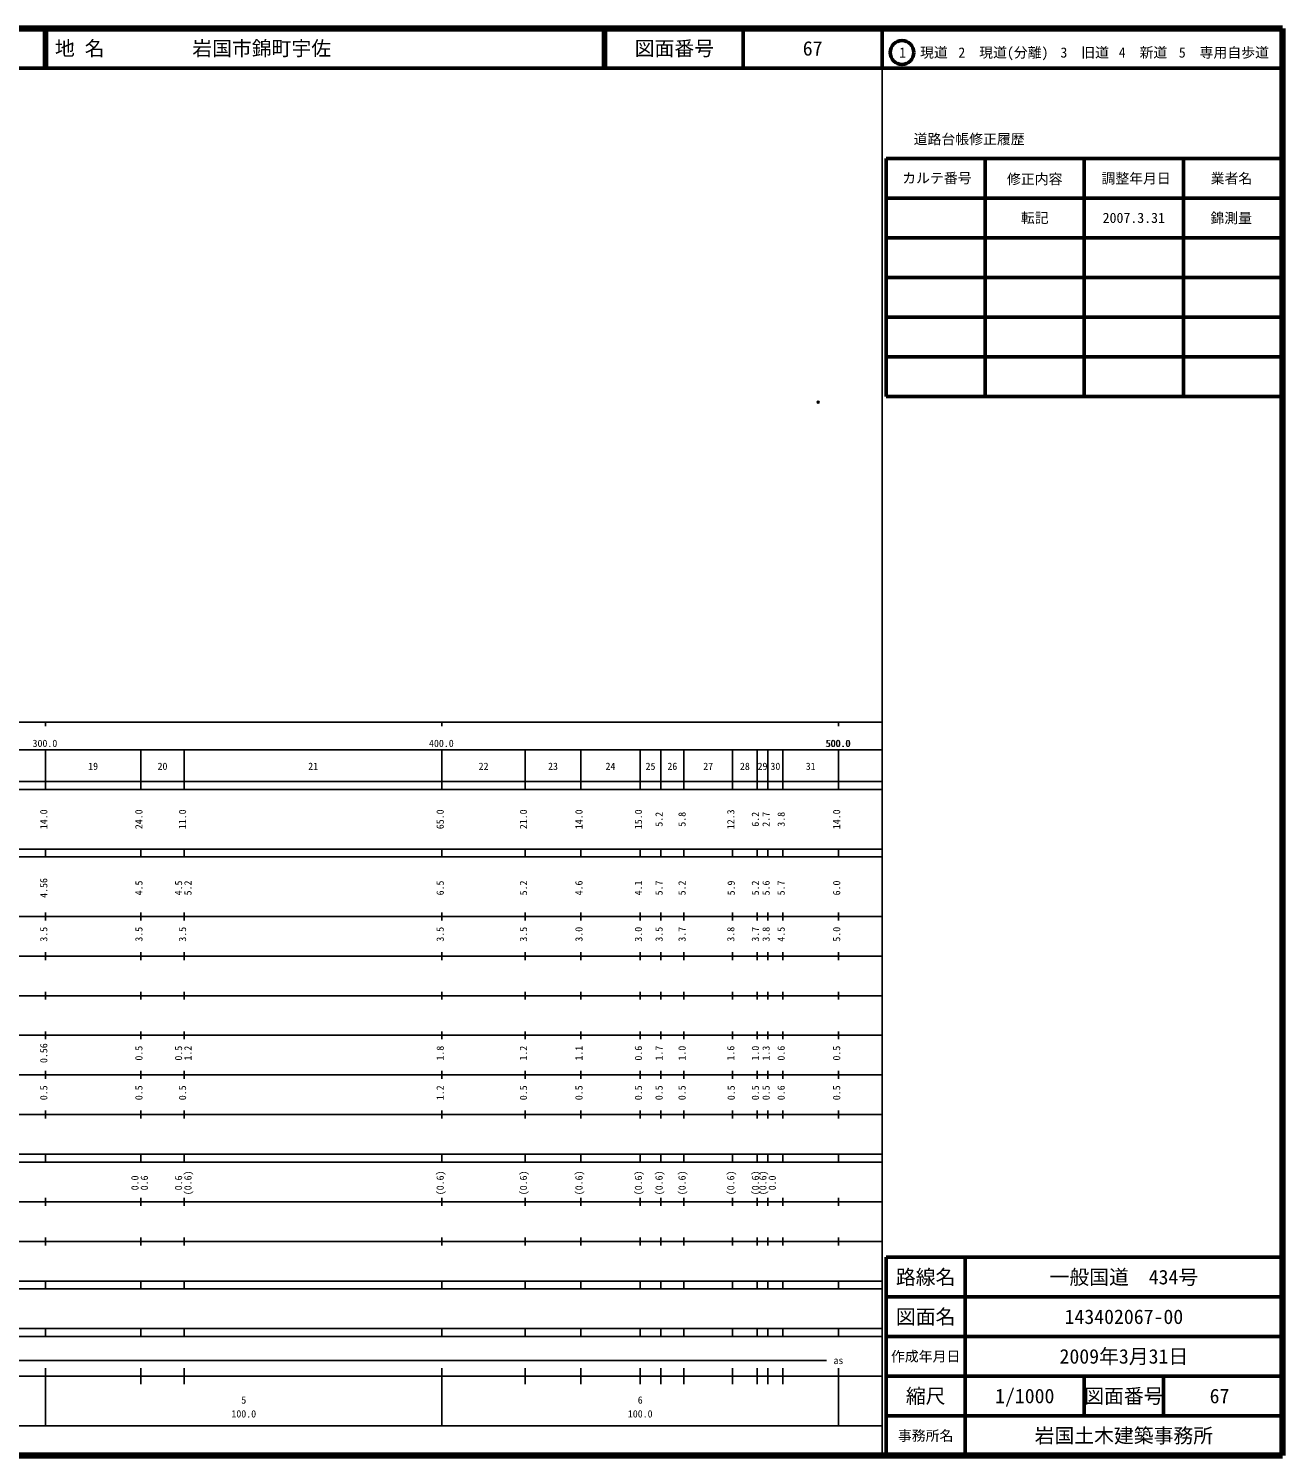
# Model space of a CAD drawing. Units: millimetres on the paper. Extents: x 40 to 680, y 20 to 380.
# Drawn here: x 363.7 to 680, y 20 to 380 of the extents above; entities that cross this region are included whole.
import ezdxf
from ezdxf.enums import TextEntityAlignment as Align

# ---------------------------------------------------------------- set-up
doc = ezdxf.new("R2010")
doc.units = ezdxf.units.MM
doc.header["$PDMODE"] = 32
doc.header["$PDSIZE"] = 0.5
doc.layers.add('M-OTRS', color=6, linetype='Continuous')
doc.layers.add('M-TTL-TXT', color=7, linetype='Continuous')
for name, color, linetype, lineweight in [('M-TTL', 2, 'Continuous', 140), ('M-TTL-BAND', 7, 'Continuous', 25), ('M-TTL-FRAM', 2, 'Continuous', 50), ('M-TTL-LINE', 7, 'Continuous', 50)]:
    doc.layers.add(name, color=color, linetype=linetype, lineweight=lineweight)
doc.styles.add('ＭＳ ゴシック', font='')
doc.styles.get('ＭＳ ゴシック').set_extended_font_data('MS Gothic')

msp = doc.modelspace()

# ---------------------------------------------------------------- linework, layer by layer
at = {"layer": 'M-OTRS'}
msp.add_point((562.894, 285.761), dxfattribs=at)
at = {"layer": 'M-TTL'}
for p, q in [((680, 380), (40, 380)), ((680, 20), (680, 380)), ((40, 20), (680, 20))]:
    msp.add_line(p, q, dxfattribs=at)
at = {"layer": 'M-TTL-BAND'}
for p, q in [((579, 20), (579, 370)), ((40, 205), (579, 205)), ((368, 205), (368, 204)), ((468, 205), (468, 204)), ((568, 205), (568, 204)), ((68, 198), (579, 198)), ((368, 188), (368, 198)), ((392, 188), (392, 198)), ((403, 188), (403, 198)), ((468, 188), (468, 198)), ((489, 188), (489, 198)), ((503, 188), (503, 198)), ((518, 188), (518, 198)), ((523.2, 188), (523.2, 198)), ((529, 188), (529, 198)), ((541.3, 188), (541.3, 198)), ((547.5, 188), (547.5, 198)), ((550.2, 188), (550.2, 198)), ((554, 188), (554, 198)), ((568, 188), (568, 198)), ((40, 190), (579, 190)), ((40, 188), (579, 188)), ((40, 173), (579, 173)), ((368, 171), (368, 173)), ((392, 171), (392, 173)), ((403, 171), (403, 173)), ((468, 171), (468, 173)), ((489, 171), (489, 173)), ((503, 171), (503, 173)), ((518, 171), (518, 173)), ((523.2, 171), (523.2, 173)), ((529, 171), (529, 173)), ((541.3, 171), (541.3, 173)), ((547.5, 171), (547.5, 173)), ((550.2, 171), (550.2, 173)), ((554, 171), (554, 173)), ((568, 171), (568, 173)), ((40, 171), (579, 171)), ((40, 156), (579, 156)), ((368, 155), (368, 157)), ((392, 155), (392, 157)), ((403, 155), (403, 157)), ((468, 155), (468, 157)), ((489, 155), (489, 157)), ((503, 155), (503, 157)), ((518, 155), (518, 157)), ((523.2, 155), (523.2, 157)), ((529, 155), (529, 157)), ((541.3, 155), (541.3, 157)), ((547.5, 155), (547.5, 157)), ((550.2, 155), (550.2, 157)), ((554, 155), (554, 157)), ((568, 155), (568, 157)), ((46, 146), (579, 146)), ((368, 145), (368, 147)), ((392, 145), (392, 147)), ((403, 145), (403, 147)), ((468, 145), (468, 147)), ((489, 145), (489, 147)), ((503, 145), (503, 147)), ((518, 145), (518, 147)), ((523.2, 145), (523.2, 147)), ((529, 145), (529, 147)), ((541.3, 145), (541.3, 147)), ((547.5, 145), (547.5, 147)), ((550.2, 145), (550.2, 147)), ((554, 145), (554, 147)), ((568, 145), (568, 147)), ((368, 135), (368, 137)), ((392, 135), (392, 137)), ((403, 135), (403, 137)), ((468, 135), (468, 137)), ((489, 135), (489, 137)), ((503, 135), (503, 137)), ((518, 135), (518, 137)), ((523.2, 135), (523.2, 137)), ((529, 135), (529, 137)), ((541.3, 135), (541.3, 137)), ((547.5, 135), (547.5, 137)), ((550.2, 135), (550.2, 137)), ((554, 135), (554, 137)), ((568, 135), (568, 137)), ((52, 136), (579, 136)), ((46, 126), (579, 126)), ((368, 125), (368, 127)), ((392, 125), (392, 127)), ((403, 125), (403, 127)), ((468, 125), (468, 127)), ((489, 125), (489, 127)), ((503, 125), (503, 127)), ((518, 125), (518, 127)), ((523.2, 125), (523.2, 127)), ((529, 125), (529, 127)), ((541.3, 125), (541.3, 127)), ((547.5, 125), (547.5, 127)), ((550.2, 125), (550.2, 127)), ((554, 125), (554, 127)), ((568, 125), (568, 127)), ((52, 116), (579, 116)), ((368, 115), (368, 117)), ((392, 115), (392, 117)), ((403, 115), (403, 117)), ((468, 115), (468, 117)), ((489, 115), (489, 117)), ((503, 115), (503, 117)), ((518, 115), (518, 117)), ((523.2, 115), (523.2, 117)), ((529, 115), (529, 117)), ((541.3, 115), (541.3, 117)), ((547.5, 115), (547.5, 117)), ((550.2, 115), (550.2, 117)), ((554, 115), (554, 117)), ((568, 115), (568, 117)), ((46, 106), (579, 106)), ((368, 105), (368, 107)), ((392, 105), (392, 107)), ((403, 105), (403, 107)), ((468, 105), (468, 107)), ((489, 105), (489, 107)), ((503, 105), (503, 107)), ((518, 105), (518, 107)), ((523.2, 105), (523.2, 107)), ((529, 105), (529, 107)), ((541.3, 105), (541.3, 107)), ((547.5, 105), (547.5, 107)), ((550.2, 105), (550.2, 107)), ((554, 105), (554, 107)), ((568, 105), (568, 107)), ((40, 96), (579, 96)), ((40, 94), (579, 94)), ((368, 94), (368, 96)), ((392, 94), (392, 96)), ((403, 94), (403, 96)), ((468, 94), (468, 96)), ((489, 94), (489, 96)), ((503, 94), (503, 96)), ((518, 94), (518, 96)), ((523.2, 94), (523.2, 96)), ((529, 94), (529, 96)), ((541.3, 94), (541.3, 96)), ((547.5, 94), (547.5, 96)), ((550.2, 94), (550.2, 96)), ((554, 94), (554, 96)), ((568, 94), (568, 96)), ((49, 84), (579, 84)), ((368, 83), (368, 85)), ((392, 83), (392, 85)), ((403, 83), (403, 85)), ((468, 83), (468, 85)), ((489, 83), (489, 85)), ((503, 83), (503, 85)), ((518, 83), (518, 85)), ((523.2, 83), (523.2, 85)), ((529, 83), (529, 85)), ((541.3, 83), (541.3, 85)), ((547.5, 83), (547.5, 85)), ((550.2, 83), (550.2, 85)), ((554, 83), (554, 85)), ((568, 83), (568, 85)), ((40, 74), (579, 74)), ((368, 73), (368, 75)), ((392, 73), (392, 75)), ((403, 73), (403, 75)), ((468, 73), (468, 75)), ((489, 73), (489, 75)), ((503, 73), (503, 75)), ((518, 73), (518, 75)), ((523.2, 73), (523.2, 75)), ((529, 73), (529, 75)), ((541.3, 73), (541.3, 75)), ((547.5, 73), (547.5, 75)), ((550.2, 73), (550.2, 75)), ((554, 73), (554, 75)), ((568, 73), (568, 75)), ((40, 64), (579, 64)), ((40, 62), (579, 62)), ((368, 62), (368, 64)), ((392, 62), (392, 64)), ((403, 62), (403, 64)), ((468, 62), (468, 64)), ((489, 62), (489, 64)), ((503, 62), (503, 64)), ((518, 62), (518, 64)), ((523.2, 62), (523.2, 64)), ((529, 62), (529, 64)), ((541.3, 62), (541.3, 64)), ((547.5, 62), (547.5, 64)), ((550.2, 62), (550.2, 64)), ((554, 62), (554, 64)), ((568, 62), (568, 64)), ((40, 52), (579, 52)), ((368, 50), (368, 52)), ((392, 50), (392, 52)), ((403, 50), (403, 52)), ((468, 50), (468, 52)), ((489, 50), (489, 52)), ((503, 50), (503, 52)), ((518, 50), (518, 52)), ((523.2, 50), (523.2, 52)), ((529, 50), (529, 52)), ((541.3, 50), (541.3, 52)), ((547.5, 50), (547.5, 52)), ((550.2, 50), (550.2, 52)), ((554, 50), (554, 52)), ((568, 50), (568, 52)), ((40, 50), (579, 50)), ((215.5, 44), (565, 44)), ((40, 40), (579, 40)), ((368, 27.5), (368, 42)), ((392, 38), (392, 42)), ((403, 38), (403, 42)), ((468, 27.5), (468, 42)), ((489, 38), (489, 42)), ((503, 38), (503, 42)), ((518, 38), (518, 42)), ((523.2, 38), (523.2, 42)), ((529, 38), (529, 42)), ((541.3, 38), (541.3, 42)), ((547.5, 38), (547.5, 42)), ((550.2, 38), (550.2, 42)), ((554, 38), (554, 42)), ((568, 27.5), (568, 42)), ((68, 27.5), (579, 27.5))]:
    msp.add_line(p, q, dxfattribs=at)
at = {"layer": 'M-TTL-FRAM'}
for p, q in [((580, 347.197), (580, 287.197)), ((580, 347.197), (680, 347.197)), ((580, 287.197), (680, 287.197)), ((680, 70), (580, 70)), ((580, 70), (580, 20))]:
    msp.add_line(p, q, dxfattribs=at)
at = {"layer": 'M-TTL-LINE'}
for p, q in [((367.75, 380), (367.75, 370)), ((368.25, 380), (368.25, 370)), ((508.747, 380), (508.747, 370)), ((509.247, 380), (509.247, 370)), ((543.997, 380), (543.997, 370)), ((579, 380), (579, 370)), ((40, 370), (680, 370)), ((605, 347.197), (605, 287.197)), ((630, 347.197), (630, 287.197)), ((655, 347.197), (655, 287.197)), ((580, 337.197), (680, 337.197)), ((580, 327.197), (680, 327.197)), ((580, 317.197), (680, 317.197)), ((580, 307.197), (680, 307.197)), ((580, 297.197), (680, 297.197)), ((600, 70), (600, 20)), ((680, 60), (580, 60)), ((680, 50), (580, 50)), ((680, 40), (580, 40)), ((630, 40), (630, 30)), ((650, 40), (650, 30)), ((680, 30), (580, 30))]:
    msp.add_line(p, q, dxfattribs=at)
msp.add_circle((584.031, 373.958), 3, dxfattribs=at)

# ---------------------------------------------------------------- texts
at = {"layer": 'M-TTL-BAND', "style": 'ＭＳ ゴシック'}
for s, p in [('300.0', (367.844, 198.195)), ('400.0', (467.844, 198.195)), ('500.0', (567.844, 198.195)), ('500.0', (568, 198.195)), ('19', (380, 192.405)), ('20', (397.5, 192.405)), ('21', (435.5, 192.405)), ('22', (478.5, 192.405)), ('23', (496, 192.405)), ('24', (510.5, 192.405)), ('25', (520.6, 192.405)), ('26', (526.1, 192.405)), ('27', (535.15, 192.405)), ('28', (544.4, 192.405)), ('29', (548.85, 192.405)), ('30', (552.1, 192.405)), ('31', (561, 192.405)), ('as', (568, 42.5)), ('5', (418, 32.523)), ('6', (518, 32.523)), ('100.0', (418, 29.033)), ('100.0', (518, 29.033))]:
    msp.add_text(s, height=1.833, dxfattribs=at).set_placement(p, align=Align.BOTTOM_CENTER)
for s, p in [('14.0', (369, 180.5)), ('24.0', (393, 180.5)), ('11.0', (404, 180.5)), ('65.0', (469, 180.5)), ('21.0', (490, 180.5)), ('14.0', (504, 180.5)), ('15.0', (519, 180.5)), ('5.2', (524.2, 180.5)), ('5.8', (530, 180.5)), ('12.3', (542.3, 180.5)), ('6.2', (548.5, 180.5)), ('2.7', (551.2, 180.5)), ('3.8', (555, 180.5)), ('14.0', (569, 180.5)), ('4.56', (369, 163.174)), ('4.5', (393, 163.174)), ('4.5', (403, 163.174)), ('5.2', (405.37, 163.174)), ('6.5', (469, 163.174)), ('5.2', (490, 163.174)), ('4.6', (504, 163.174)), ('4.1', (519, 163.174)), ('5.7', (524.2, 163.174)), ('5.2', (530, 163.174)), ('5.9', (542.403, 163.174)), ('5.2', (548.5, 163.174)), ('5.6', (551.2, 163.174)), ('5.7', (555, 163.174)), ('6.0', (569, 163.174)), ('3.5', (369, 151.5)), ('3.5', (393, 151.5)), ('3.5', (404, 151.5)), ('3.5', (469, 151.5)), ('3.5', (490, 151.5)), ('3.0', (504, 151.5)), ('3.0', (519, 151.5)), ('3.5', (524.2, 151.5)), ('3.7', (530, 151.5)), ('3.8', (542.3, 151.5)), ('3.7', (548.5, 151.5)), ('3.8', (551.2, 151.5)), ('4.5', (555, 151.5)), ('5.0', (569, 151.5)), ('0.56', (369, 121.5)), ('0.5', (393, 121.5)), ('0.5', (403, 121.5)), ('1.2', (405.37, 121.5)), ('1.8', (469, 121.5)), ('1.2', (490, 121.5)), ('1.1', (504, 121.5)), ('0.6', (519, 121.5)), ('1.7', (524.2, 121.5)), ('1.0', (530, 121.5)), ('1.6', (542.3, 121.5)), ('1.0', (548.5, 121.5)), ('1.3', (551.2, 121.5)), ('0.6', (555, 121.5)), ('0.5', (569, 121.5)), ('0.5', (369, 111.5)), ('0.5', (393, 111.5)), ('0.5', (404, 111.5)), ('1.2', (469, 111.5)), ('0.5', (490, 111.5)), ('0.5', (504, 111.5)), ('0.5', (519, 111.5)), ('0.5', (524.2, 111.5)), ('0.5', (530, 111.5)), ('0.5', (542.403, 111.5)), ('0.5', (548.5, 111.5)), ('0.5', (551.2, 111.5)), ('0.6', (555, 111.5)), ('0.5', (569, 111.5)), ('0.0', (392, 88.764)), ('0.6', (394.37, 88.764)), ('0.6', (403, 88.764)), ('(0.6)', (405.37, 88.764)), ('(0.6)', (469, 88.764)), ('(0.6)', (490, 88.764)), ('(0.6)', (504, 88.764)), ('(0.6)', (519, 88.764)), ('(0.6)', (524.2, 88.764)), ('(0.6)', (530, 88.764)), ('(0.6)', (542.3, 88.764)), ('(0.6)', (548.5, 88.764)), ('(0.6)', (550.389, 88.764)), ('0.0', (552.759, 88.764))]:
    msp.add_text(s, height=1.833, rotation=90, dxfattribs=at).set_placement(p, align=Align.BOTTOM_CENTER)
at = {"layer": 'M-TTL-TXT', "style": 'ＭＳ ゴシック'}
for s, p in [('地 名', (370.38, 375)), ('岩国市錦町宇佐', (405.024, 375))]:
    msp.add_text(s, height=3.666, dxfattribs=at).set_placement(p, align=Align.MIDDLE_LEFT)
for s, height, p in [('図面番号', 3.666, (526.622, 375)), ('67', 3.666, (561.497, 375)), ('1\u3000現道', 2.566, (589.448, 373.958)), ('2\u3000現道(分離)', 2.566, (609.619, 373.958)), ('3\u3000旧道', 2.566, (630.121, 373.958)), ('4\u3000新道', 2.566, (644.824, 373.958)), ('5\u3000専用自歩道', 2.566, (665.228, 373.958)), ('道路台帳修正履歴', 2.566, (600.968, 352.113)), ('カルテ番号', 2.566, (592.839, 342.277)), ('修正内容', 2.566, (617.509, 342.023)), ('調整年月日', 2.566, (643.089, 342.197)), ('業者名', 2.566, (667.134, 342.197)), ('転記', 2.566, (617.5, 332.245)), ('2007.3.31', 2.566, (642.5, 332.245)), ('錦測量', 2.566, (667.077, 332.189)), ('路線名', 3.666, (590, 65)), ('路線名', 3.666, (590, 65)), ('一般国道\u3000434号', 3.666, (640, 65)), ('図面名', 3.666, (590, 55)), ('図面名', 3.666, (590, 55)), ('143402067-00', 3.666, (640, 55)), ('2009年3月31日', 3.666, (640, 45)), ('作成年月日', 2.566, (590, 45)), ('作成年月日', 2.566, (590, 45)), ('縮尺', 3.666, (590, 35)), ('縮尺', 3.666, (590, 35)), ('1/1000', 3.666, (615, 35)), ('図面番号', 3.666, (640, 35)), ('図面番号', 3.666, (640, 35)), ('67', 3.666, (664.125, 35)), ('事務所名', 2.566, (590, 25)), ('事務所名', 2.566, (590, 25)), ('岩国土木建築事務所', 3.666, (640, 25))]:
    msp.add_text(s, height=height, dxfattribs=at).set_placement(p, align=Align.MIDDLE_CENTER)

doc.saveas('drawing.dxf')
